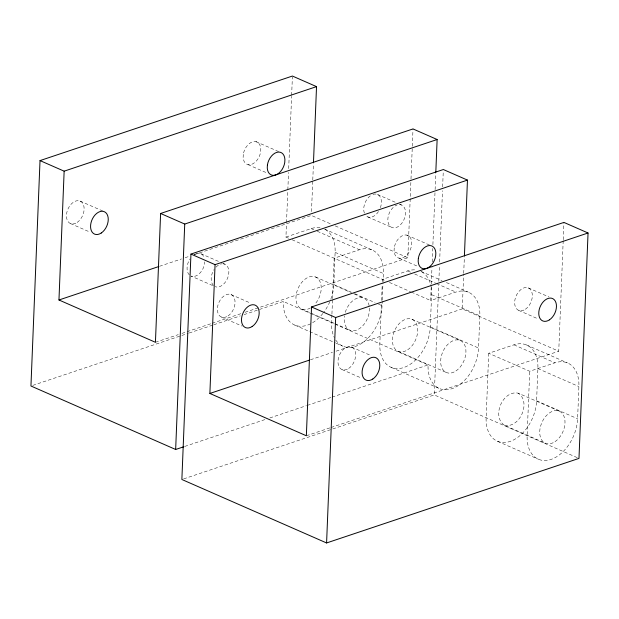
<?xml version="1.0" encoding="UTF-8"?>
<svg xmlns="http://www.w3.org/2000/svg" width="619" height="619" viewBox="0 0 619 619"><rect width="100%" height="100%" fill="white"/><g stroke="black" fill="none" stroke-linecap="round" stroke-linejoin="round"><path stroke-width="0.46" stroke-dasharray="3.1 2.32" d="M288.57 238.214L285.939 237.054L286.481 223.56M286.52 222.592L287.796 190.776M287.835 189.816L288.539 172.461M288.694 168.6L291.603 96.293M291.642 95.326L292.377 77.011M311.504 211.59L312.742 180.825M312.781 179.866L313.438 163.524M331.892 314.932L331.583 322.623A34.935 22.949 -66.3 0 0 334.314 337.587M331.931 313.972L332.511 299.55M332.55 298.59L334.167 258.208L359.415 249.759A34.935 22.949 -66.3 0 1 383.354 273.513L383.014 282.032M330.801 299.24A34.935 22.949 -66.3 0 0 333.819 284.547L335.119 252.351A34.935 22.949 -66.3 0 0 324.402 229.038M381.412 304.37L379.826 343.785A34.935 22.949 -66.3 0 0 403.766 367.524A34.935 22.949 -66.3 0 0 430.298 326.863L431.598 294.675A34.935 22.949 -66.3 0 0 431.219 287.464M381.567 300.524L382.186 285.142M382.341 281.297L382.418 279.378L407.658 270.921A34.935 22.949 -66.3 0 1 416.788 270.062M335.746 340.086A34.935 22.949 -66.3 0 0 363.477 342.106A34.935 22.949 -66.3 0 0 382.055 305.701L382.248 300.966M382.287 300.022L382.975 282.976M245.047 312.27L407.828 257.744L410.962 179.881M411.001 178.922L412.277 147.198M412.316 146.239L413.012 128.93M335.088 324.163L428.062 364.939A34.935 22.949 -66.3 0 0 452.002 388.686A34.935 22.949 -66.3 0 0 478.533 348.025L479.833 315.829A34.935 22.949 -66.3 0 0 455.894 292.083L430.646 300.532L431.273 285.104M431.311 284.136L431.969 267.748M432.201 261.961L432.743 248.467M432.898 244.606L435.072 190.613M435.111 189.646L435.768 173.258M577.218 457.642L434.275 394.945L438.693 285.119M438.848 281.266L439.467 265.853M439.622 261.999L442.484 190.714M442.639 186.861L443.266 171.448M563.197 240.675L558.748 351.221L462.277 308.912L463.67 274.31M463.708 273.343L464.366 257.001M488.716 353.279L486.124 417.686A34.935 22.949 -66.3 0 0 510.064 441.432A34.935 22.949 -66.3 0 0 536.596 400.772L537.896 368.576A34.935 22.949 -66.3 0 0 513.956 344.829L488.716 353.279L529.717 371.261L554.957 362.811A34.935 22.949 -66.3 0 1 578.904 386.566L577.604 418.754A34.935 22.949 -66.3 0 1 551.072 459.414A34.935 22.949 -66.3 0 1 527.125 435.675L529.717 371.261M563.236 239.715L563.932 222.414M159.547 266.286L181.499 258.935M185.158 257.705L189.724 256.173M194.296 254.641L311.349 215.435L331.707 224.364M285.939 237.054L311.179 228.604A34.935 22.949 -66.3 0 1 320.309 227.738M155.431 342.292L178.295 334.631M181.947 333.409L211.211 323.605M212.131 323.296L241.395 313.5M32.776 385.397L180.926 335.769M181.839 335.467L188.238 333.324M189.159 333.014L212.928 325.052M213.849 324.743L240.365 315.86M244.025 314.638L283.347 301.461L334.214 323.776M310.467 359.763L332.418 352.412M336.078 351.182L462.277 308.912M184.802 446.415L265.28 419.465M269.853 417.933L306.436 405.677M307.349 405.375L331.126 397.406M332.039 397.104L428.062 364.939M306.351 435.768L330.128 427.806M331.041 427.497L558.748 351.221M183.704 478.874L331.846 429.253M332.767 428.944L434.275 394.945M559.236 411.155L518.235 393.173C502.868 389.885 491.269 416.541 504.493 425.284L545.494 443.274M504.493 425.284C519.852 428.572 531.45 401.917 518.235 393.173M377.381 194.42L396.33 202.73M399.781 204.247L401.499 204.997M255.902 141.619L279.161 151.817M367.763 216.905L391.881 227.483M248.033 164.646L267.841 173.335M528.301 287.897L548.976 296.965M406.822 235.096L430.081 245.294M335.25 225.92L407.828 257.744M518.683 310.382L538.499 319.071M398.953 258.131L418.769 266.82M324.503 229.076L371.857 249.852M420.982 271.393L442.028 280.631M446.415 282.55L468.335 292.168M311.179 228.604L313.81 229.757M317.315 231.297L359.415 249.759M407.658 270.921L411.163 272.461M414.676 274L435.722 283.231M436.596 283.618L455.894 292.083M335.119 252.351L383.354 273.513M431.598 294.675L479.833 315.829M292.075 239.746L385.923 280.918M389.436 282.457L410.482 291.688M411.356 292.067L430.646 300.532M526.398 344.915L567.406 362.896M513.956 344.829L554.957 362.811M537.896 368.576L578.904 386.566M333.819 284.547L353.991 293.391M354.873 293.777L375.044 302.629M378.549 304.161L382.055 305.701M430.298 326.863L478.533 348.025M315.458 276.948L350.532 292.33M354.045 293.87L363.693 298.103M411.937 319.265L460.172 340.427M536.596 400.772L577.604 418.754M200.703 253.604L218.793 261.535M223.103 263.423L224.821 264.181M80.099 201.074L102.491 210.893M301.716 309.059L334.159 323.296M335.041 323.683L349.952 330.221M398.195 351.383L446.431 372.537M212.619 285.529L191.085 276.082A12.225 8.032 -66.3 0 0 204.727 261.883M70.481 223.552L90.289 232.241M351.623 347.081L371.439 355.77M231.019 294.551L250.834 303.24M294.845 325.122L335.189 342.818M336.063 343.205L343.081 346.276M391.324 367.438L439.56 388.6M342.005 369.558L361.821 378.248M221.401 317.029L242.075 326.097M497.622 441.347L538.623 459.329M421.647 271.756A34.935 22.949 -66.3 0 1 431.072 286.628M399.417 204.587A12.225 8.032 -66.3 0 1 403.17 221.223A12.225 8.032 -66.3 0 1 388.492 223.683A12.225 8.032 -66.3 0 1 397.143 204.966M373.025 194.389A12.225 8.032 -66.3 0 1 379.996 208.735M378.495 211.543A12.225 8.032 -66.3 0 1 366.007 215.729M364.374 213.114A12.225 8.032 -66.3 0 1 370.727 195.542M222.739 263.771A12.225 8.032 -66.3 0 1 228.001 277.002A12.225 8.032 -66.3 0 1 215.203 286.659M213.447 285.483A12.225 8.032 -66.3 0 1 214.089 269.544M215.992 267.137A12.225 8.032 -66.3 0 1 219.699 264.452M220.465 264.151A12.225 8.032 -66.3 0 1 221.997 263.81M196.347 253.573A12.225 8.032 -66.3 0 1 204.355 258.208M189.329 274.906A12.225 8.032 -66.3 0 1 189.971 258.966M194.049 254.726A12.225 8.032 -66.3 0 1 195.581 253.875M329.795 301.778A34.935 22.949 -66.3 0 1 323.458 312.703M322.917 313.4A34.935 22.949 -66.3 0 1 296.261 325.625A34.935 22.949 -66.3 0 1 283.347 301.461M345.27 312.34A17.464 11.475 -66.3 0 1 366.487 300.091A17.464 11.475 -66.3 0 1 359.887 328.325A17.464 11.475 -66.3 0 1 344.458 315.822M310.413 307.968A17.464 11.475 -66.3 0 1 296.346 293.94A17.464 11.475 -66.3 0 1 316.224 277.312A17.464 11.475 -66.3 0 1 314.909 304.208M243.298 154.402L243.135 157.358A12.225 8.032 -66.3 0 0 251.36 164.453A12.225 8.032 -66.3 0 0 260.638 151.864L260.792 148.908A12.225 8.032 -66.3 0 0 252.567 141.813A12.225 8.032 -66.3 0 0 243.298 154.402M394.218 247.879L394.063 250.834A12.225 8.032 -66.3 0 0 402.288 257.93A12.225 8.032 -66.3 0 0 411.558 245.341L411.72 242.385A12.225 8.032 -66.3 0 0 403.487 235.29A12.225 8.032 -66.3 0 0 394.218 247.879M348.667 368.444A12.225 8.032 -66.3 0 0 353.387 348.257A12.225 8.032 -66.3 0 0 338.4 358.262A12.225 8.032 -66.3 0 0 348.667 368.444M525.345 309.26A12.225 8.032 -66.3 0 0 530.065 289.081A12.225 8.032 -66.3 0 0 515.078 299.085A12.225 8.032 -66.3 0 0 525.345 309.26M228.063 315.914A12.225 8.032 -66.3 0 0 232.775 295.727A12.225 8.032 -66.3 0 0 217.795 305.732A12.225 8.032 -66.3 0 0 228.063 315.914M555.003 441.672A17.464 11.475 -66.3 0 0 561.75 412.842A17.464 11.475 -66.3 0 0 540.341 427.133A17.464 11.475 -66.3 0 0 555.003 441.672M455.94 370.943A17.464 11.475 -66.3 0 0 462.679 342.106A17.464 11.475 -66.3 0 0 441.277 356.405A17.464 11.475 -66.3 0 0 455.94 370.943M407.704 349.781A17.464 11.475 -66.3 0 0 414.444 320.952A17.464 11.475 -66.3 0 0 393.042 335.243A17.464 11.475 -66.3 0 0 407.704 349.781M77.135 222.438A12.225 8.032 -66.3 0 0 81.855 202.251A12.225 8.032 -66.3 0 0 66.875 212.255A12.225 8.032 -66.3 0 0 77.135 222.438"/><path stroke-width="0.93" d="M313.477 162.565L316.533 86.621L292.416 76.044L40.018 160.592L30.95 386.008L175.657 449.479L183.889 446.725M435.807 172.291L437.13 139.515L413.012 128.93L160.615 213.478L155.431 342.292L58.96 299.983L64.144 171.169L40.018 160.592M175.657 449.479L184.733 224.055L160.615 213.478M190.946 254.069L181.87 479.485L326.584 542.956L578.982 458.408L588.05 232.992L563.932 222.414L311.535 306.954L306.351 435.768L209.88 393.46L215.064 264.646L190.946 254.069L443.343 169.521L467.461 180.098L464.405 256.042M326.584 542.956L335.653 317.532L311.535 306.954M64.144 171.169L316.533 86.621M184.733 224.055L437.13 139.515M58.96 299.983L158.634 266.588M215.064 264.646L467.461 180.098M335.653 317.532L588.05 232.992M209.88 393.46L309.554 360.065M267.416 164.979L267.261 167.935A12.225 8.032 -66.3 0 0 275.486 175.03A12.225 8.032 -66.3 0 0 284.755 162.441L284.91 159.485A12.225 8.032 -66.3 0 0 276.685 152.39A12.225 8.032 -66.3 0 0 267.416 164.979M418.336 258.456L418.181 261.411A12.225 8.032 -66.3 0 0 426.406 268.507A12.225 8.032 -66.3 0 0 435.675 255.918L435.838 252.97A12.225 8.032 -66.3 0 0 427.613 245.867A12.225 8.032 -66.3 0 0 418.336 258.456M372.785 379.021A12.225 8.032 -66.3 0 0 377.505 358.834A12.225 8.032 -66.3 0 0 362.517 368.839A12.225 8.032 -66.3 0 0 372.785 379.021M549.463 319.837A12.225 8.032 -66.3 0 0 554.183 299.658A12.225 8.032 -66.3 0 0 539.195 309.662A12.225 8.032 -66.3 0 0 549.463 319.837M252.181 326.492A12.225 8.032 -66.3 0 0 256.893 306.304A12.225 8.032 -66.3 0 0 241.913 316.309A12.225 8.032 -66.3 0 0 252.181 326.492M101.253 233.015A12.225 8.032 -66.3 0 0 105.973 212.828A12.225 8.032 -66.3 0 0 90.993 222.832A12.225 8.032 -66.3 0 0 101.253 233.015"/></g></svg>
